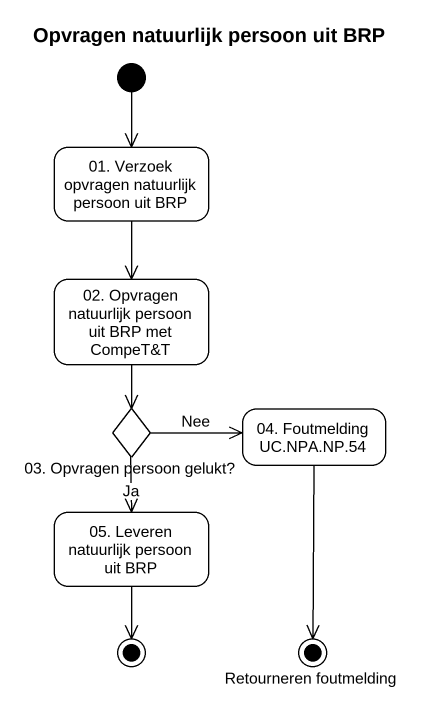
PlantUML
@startuml
title Opvragen natuurlijk persoon uit BRP
hide empty description
state "01. Verzoek opvragen natuurlijk persoon uit BRP" as s01_Verzoek_opvragen
state "02. Opvragen natuurlijk persoon uit BRP met CompeT&T" as s02_Opvragen_natuurlijk
state "03. Opvragen persoon gelukt?" as c03_Opvragen_persoon_gelukt <<choice>>
state "04. Foutmelding UC.NPA.NP.54" as s04_Foutmelding_UC_NPA_NP_54
state "05. Leveren natuurlijk persoon uit BRP" as s05_Leveren_natuurlijk
state final1 <<end>>
state "Retourneren foutmelding" as Retourneren_foutmelding <<end>>
[*] --> s01_Verzoek_opvragen
s01_Verzoek_opvragen --> s02_Opvragen_natuurlijk
s02_Opvragen_natuurlijk --> c03_Opvragen_persoon_gelukt
c03_Opvragen_persoon_gelukt -right-> s04_Foutmelding_UC_NPA_NP_54 : Nee
c03_Opvragen_persoon_gelukt --> s05_Leveren_natuurlijk : Ja
s04_Foutmelding_UC_NPA_NP_54 --> Retourneren_foutmelding
s05_Leveren_natuurlijk --> final1
@enduml
